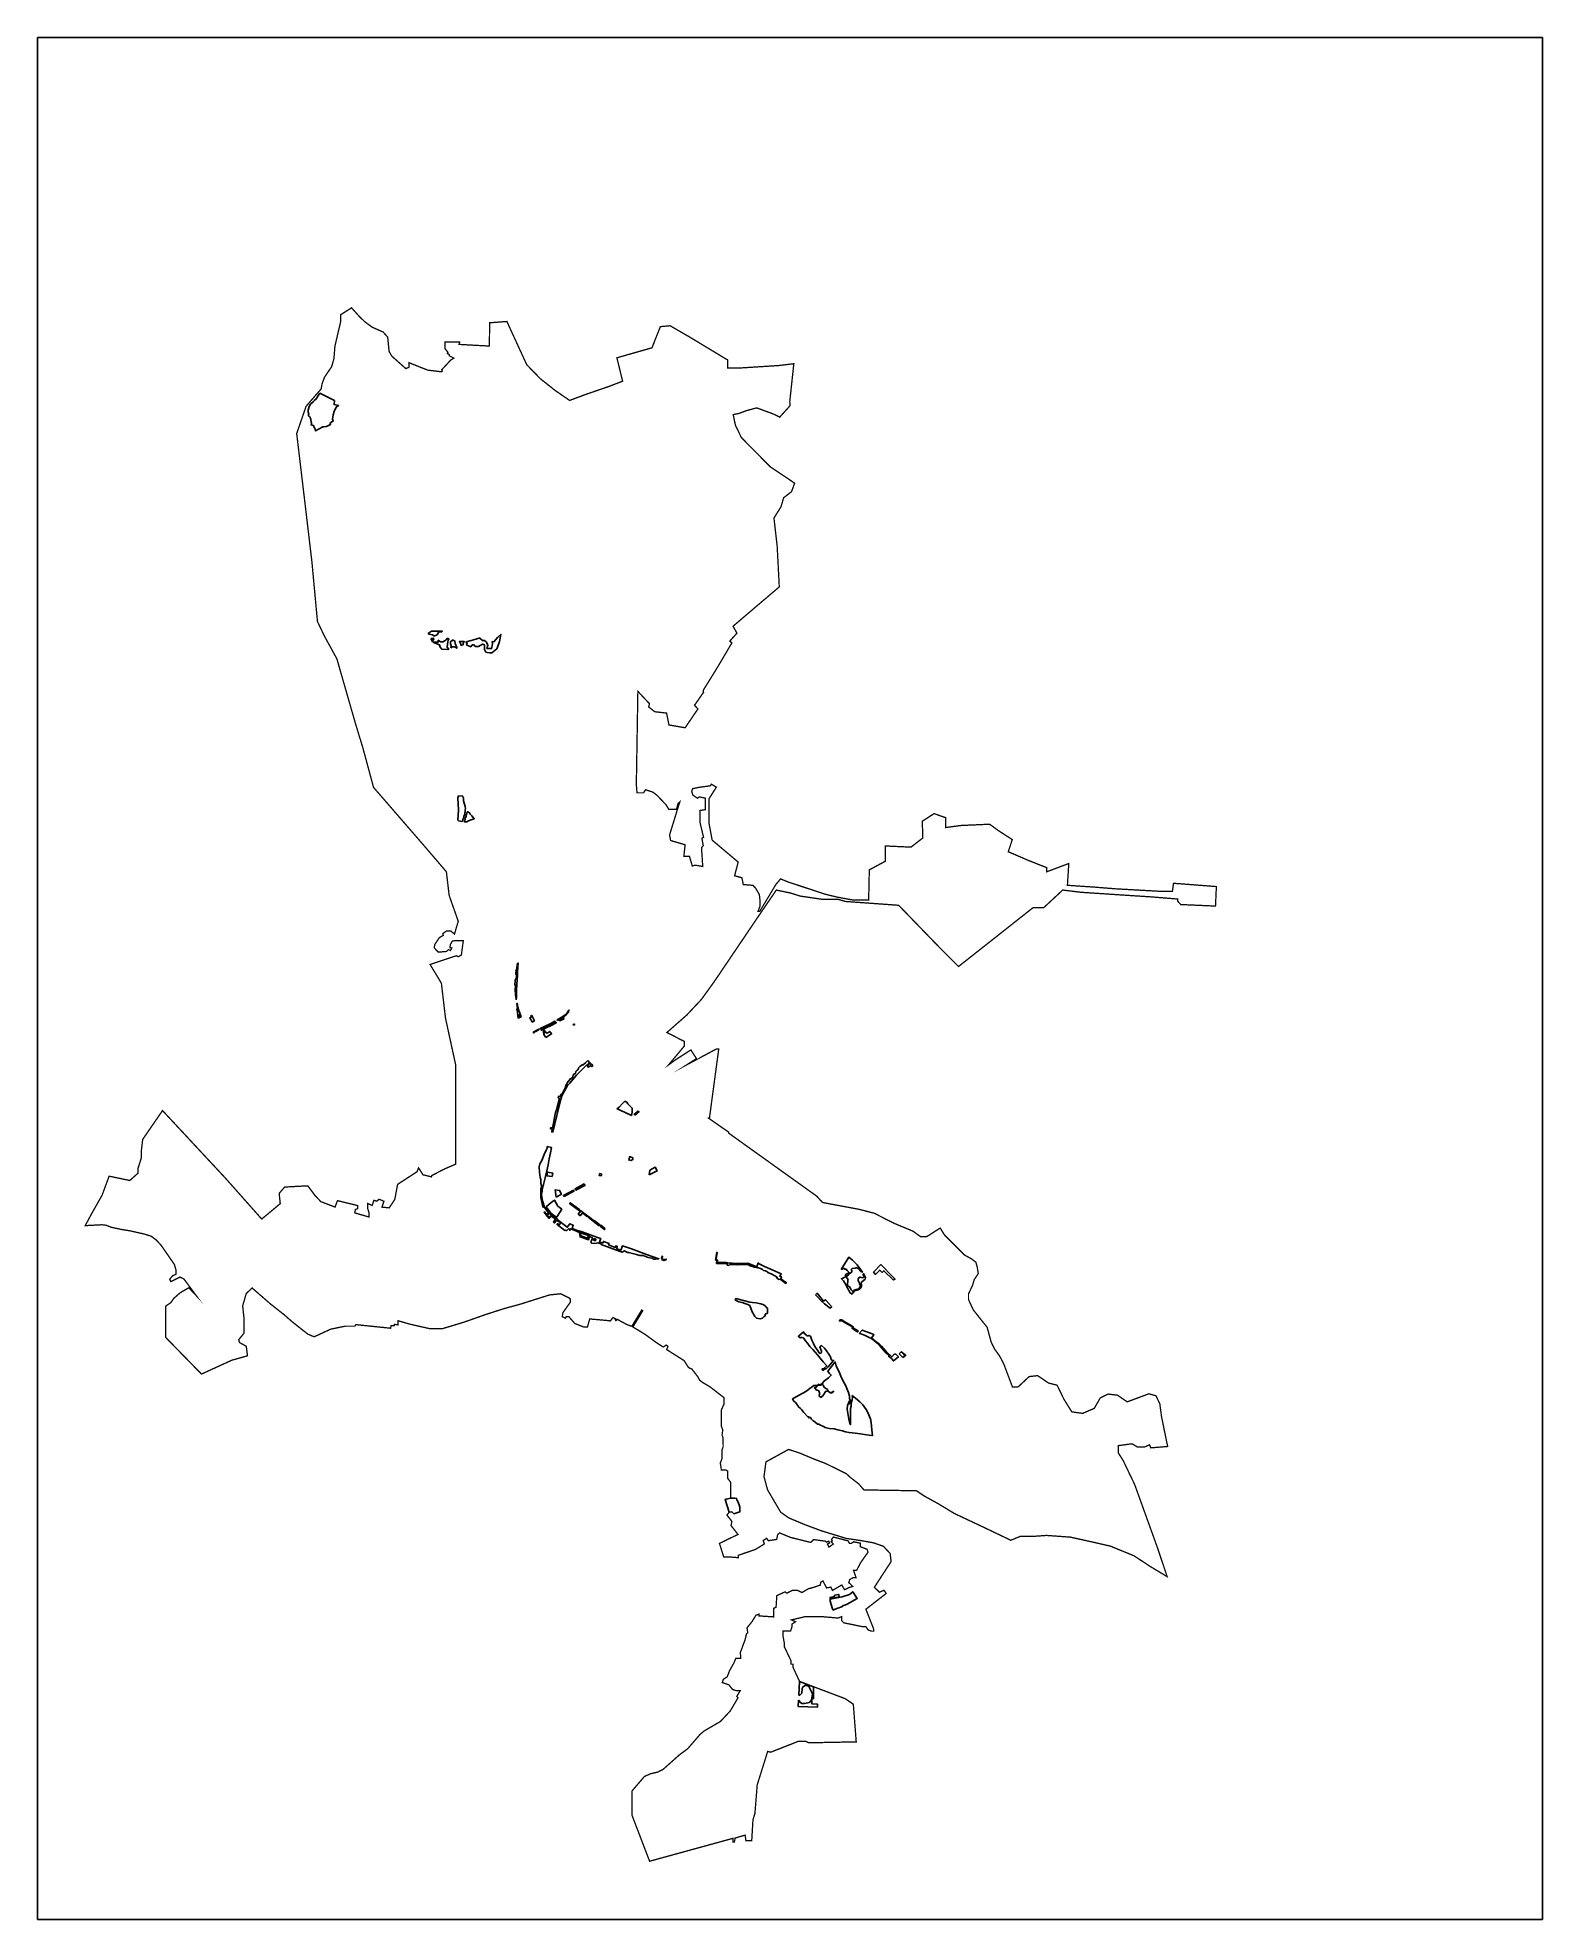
# Model space of a CAD drawing. Header units: millimetres. Extents: x 1053236 to 1087699, y 1640570 to 1683674.
import ezdxf

# ---------------------------------------------------------------- set-up
doc = ezdxf.new("R2010")
doc.units = ezdxf.units.MM
for name, color, linetype in [('Граница НП', 10, 'Continuous'), ('Граница_ОТОП', 120, 'Continuous'), ('Граница_спец озеленение', 82, 'Continuous')]:
    doc.layers.add(name, color=color, linetype=linetype)
picture_1 = doc.add_image_def('image1.jpg', size_in_pixel=(15429, 19297))

msp = doc.modelspace()

# ---------------------------------------------------------------- linework, layer by layer
at = {"layer": 'Граница НП', "const_width": 30}
msp.add_lwpolyline([(1067688, 1660145), (1067854, 1660265), (1068198, 1660486), (1068325, 1660287), (1068108, 1660148), (1068776, 1660505), (1068835, 1660505), (1068624, 1658936), (1068599, 1658925), (1069060, 1658604), (1069060, 1658582), (1071076, 1657139), (1071213, 1656991), (1072052, 1656834), (1072399, 1656744), (1072849, 1656515), (1073282, 1656335), (1073460, 1656207), (1073595, 1656207), (1073907, 1656405), (1074005, 1656249), (1074209, 1656044), (1074357, 1655895), (1074461, 1655790), (1074625, 1655699), (1074724, 1655624), (1074755, 1655516), (1074779, 1655361), (1074686, 1655221), (1074649, 1655093), (1074556, 1654900), (1074556, 1654768), (1074665, 1654531), (1074983, 1654132), (1075023, 1653984), (1075075, 1653794), (1075157, 1653628), (1075268, 1653476), (1075361, 1653299), (1075563, 1652764), (1075689, 1652764), (1075946, 1653003), (1076139, 1653025), (1076391, 1652855), (1076586, 1652805), (1076743, 1652481), (1076922, 1652195), (1077172, 1652161), (1077436, 1652275), (1077574, 1652515), (1077753, 1652602), (1077967, 1652578), (1078191, 1652424), (1078686, 1652609), (1078849, 1652564), (1078937, 1652382), (1078979, 1652074), (1079117, 1651402), (1078732, 1651371), (1078701, 1651440), (1078588, 1651390), (1078427, 1651390), (1078301, 1651464), (1077984, 1651421), (1077984, 1651259), (1078098, 1651080), (1078359, 1650537), (1078604, 1649859), (1078889, 1649068), (1079105, 1648422), (1078713, 1648657), (1078346, 1648899), (1077992, 1649043), (1077807, 1649119), (1077406, 1649211), (1076887, 1649326), (1076342, 1649365), (1076049, 1649344), (1075742, 1649344), (1075525, 1649254), (1074862, 1649571), (1074227, 1649870), (1073882, 1650080), (1073547, 1650265), (1073362, 1650388), (1072161, 1650407), (1072039, 1650547), (1071855, 1650689), (1071760, 1650777), (1071562, 1650875), (1071278, 1651015), (1071016, 1651114), (1070686, 1651253), (1070435, 1651335), (1069916, 1651049), (1069872, 1650711), (1069954, 1650408), (1070254, 1649897), (1070440, 1649766), (1070794, 1649617), (1071191, 1649469), (1071535, 1649364), (1071755, 1649296), (1072084, 1649248), (1072381, 1649195), (1072607, 1649116), (1072762, 1648949), (1072783, 1648766), (1072399, 1648176), (1072516, 1648064), (1072620, 1648109), (1072671, 1648036), (1072206, 1647674), (1072381, 1647228), (1072381, 1647172), (1072332, 1647172), (1072256, 1647201), (1072206, 1647274), (1072132, 1647274), (1072044, 1647292), (1071699, 1647363), (1071649, 1647416), (1071649, 1647504), (1071571, 1647472), (1071201, 1647504), (1070815, 1647504), (1070501, 1647430), (1070595, 1647387), (1070512, 1647333), (1070512, 1647272), (1070483, 1647179), (1070308, 1647179), (1070308, 1647053), (1070340, 1646886), (1070340, 1646811), (1070487, 1646501), (1070487, 1646416), (1070537, 1646416), (1070537, 1646344), (1070686, 1646021), (1071325, 1645779), (1071730, 1645626), (1071918, 1645499), (1071984, 1644636), (1070897, 1644615), (1070833, 1644647), (1070661, 1644650), (1070376, 1644537), (1070157, 1644451), (1070026, 1644399), (1069956, 1644417), (1069716, 1643649), (1069664, 1642993), (1069619, 1642855), (1069591, 1642375), (1069457, 1642375), (1069440, 1642500), (1069210, 1642433), (1069193, 1642339), (1069160, 1642339), (1069160, 1642426), (1068527, 1642252), (1067252, 1641902), (1066847, 1642959), (1066847, 1643509), (1067132, 1643842), (1067267, 1643904), (1067443, 1643945), (1067567, 1644011), (1067935, 1644339), (1068124, 1644478), (1068406, 1644805), (1068504, 1644888), (1068874, 1645103), (1069100, 1645345), (1069276, 1645645), (1069249, 1645680), (1069327, 1645808), (1069234, 1645808), (1069147, 1645840), (1069071, 1645941), (1068916, 1645995), (1068942, 1646071), (1069029, 1646125), (1069083, 1646266), (1069183, 1646444), (1069227, 1646550), (1069340, 1646550), (1069330, 1646683), (1069438, 1646973), (1069471, 1647112), (1069499, 1647135), (1069484, 1647249), (1069599, 1647392), (1069687, 1647535), (1069759, 1647563), (1069759, 1647521), (1070095, 1647499), (1070096, 1647697), (1070148, 1647717), (1070166, 1647987), (1070354, 1648072), (1070394, 1648043), (1070529, 1648109), (1070637, 1648109), (1070740, 1648056), (1070892, 1648145), (1071016, 1648177), (1071161, 1648229), (1071173, 1648295), (1071222, 1648322), (1071304, 1648163), (1071404, 1648180), (1071438, 1648105), (1071654, 1648230), (1071717, 1648121), (1071829, 1648174), (1071905, 1648197), (1071813, 1648286), (1071838, 1648356), (1071917, 1648399), (1071980, 1648399), (1071922, 1648566), (1071994, 1648566), (1072085, 1648741), (1072254, 1648981), (1072232, 1649048), (1072079, 1649106), (1072079, 1649187), (1071925, 1649219), (1071864, 1649180), (1071831, 1649180), (1071800, 1649240), (1071459, 1649328), (1071418, 1649268), (1071436, 1649239), (1071410, 1649222), (1071458, 1649167), (1071359, 1649096), (1071324, 1649169), (1071374, 1649193), (1071354, 1649234), (1071304, 1649210), (1071276, 1649234), (1071007, 1649269), (1070942, 1649205), (1070483, 1649318), (1070225, 1649424), (1070183, 1649376), (1070162, 1649273), (1069971, 1649244), (1069932, 1649301), (1069853, 1649247), (1069879, 1649169), (1069675, 1649043), (1069284, 1648910), (1069284, 1648855), (1069058, 1648874), (1068949, 1648874), (1068852, 1649182), (1069276, 1649388), (1069118, 1649590), (1069136, 1649688), (1069023, 1649831), (1069077, 1649900), (1068984, 1650188), (1069106, 1650217), (1069106, 1650586), (1069040, 1650673), (1069040, 1650838), (1069007, 1650860), (1068897, 1650860), (1068871, 1651021), (1068913, 1651132), (1068913, 1651334), (1068937, 1651394), (1068935, 1651596), (1068911, 1651664), (1068928, 1651784), (1068896, 1651863), (1068896, 1652239), (1068959, 1652381), (1068959, 1652518), (1068784, 1652653), (1068632, 1652771), (1068473, 1652864), (1068400, 1652919), (1068351, 1653006), (1068219, 1653177), (1068144, 1653209), (1068043, 1653368), (1067837, 1653499), (1067643, 1653621), (1067671, 1653695), (1067633, 1653726), (1067563, 1653680), (1067403, 1653785), (1067144, 1653973), (1066869, 1654140), (1067096, 1654512), (1067071, 1654528), (1066844, 1654155), (1066730, 1654196), (1066510, 1654315), (1066479, 1654286), (1066464, 1654302), (1066482, 1654319), (1066413, 1654355), (1066374, 1654305), (1066354, 1654278), (1066272, 1654289), (1065880, 1654323), (1065828, 1654138), (1065745, 1654138), (1065537, 1654220), (1065400, 1654379), (1065345, 1654379), (1065326, 1654340), (1065251, 1654376), (1065267, 1654469), (1065439, 1654710), (1065439, 1654772), (1065413, 1654803), (1065218, 1654900), (1064961, 1654874), (1064651, 1654776), (1064278, 1654658), (1063928, 1654563), (1063500, 1654426), (1063007, 1654252), (1062507, 1654101), (1062217, 1654101), (1061986, 1654153), (1061855, 1654183), (1061747, 1654208), (1061486, 1654284), (1061486, 1654188), (1061408, 1654200), (1061404, 1654170), (1061331, 1654170), (1061320, 1654111), (1060915, 1654153), (1060524, 1654193), (1060501, 1654158), (1060278, 1654158), (1059947, 1654089), (1059570, 1653915), (1059423, 1653976), (1059053, 1654269), (1058881, 1654421), (1058576, 1654660), (1058273, 1654924), (1058147, 1655034), (1058012, 1654902), (1057932, 1654622), (1057964, 1654320), (1057964, 1654200), (1057964, 1653998), (1057841, 1653848), (1057859, 1653784), (1058014, 1653697), (1058042, 1653480), (1057678, 1653376), (1057433, 1653264), (1056988, 1653061), (1056171, 1653898), (1056171, 1654418), (1056171, 1654469), (1056171, 1654618), (1056285, 1654696), (1056355, 1654796), (1056506, 1654928), (1056698, 1655038), (1056866, 1654860), (1056711, 1655070), (1056584, 1655241), (1056498, 1655282), (1056289, 1655178), (1056261, 1655233), (1056327, 1655312), (1056403, 1655347), (1056403, 1655450), (1056369, 1655568), (1056235, 1655764), (1056062, 1656013), (1055953, 1656131), (1055834, 1656220), (1055674, 1656269), (1055344, 1656344), (1055162, 1656372), (1054919, 1656424), (1054806, 1656470), (1054705, 1656481), (1054325, 1656461), (1054476, 1656742), (1054710, 1657154), (1054873, 1657594), (1055347, 1657495), (1055532, 1657661), (1055532, 1657765), (1055613, 1658020), (1055613, 1658116), (1055613, 1658194), (1055642, 1658436), (1056096, 1659097), (1056670, 1658480), (1057531, 1657555), (1058368, 1656612), (1058792, 1656964), (1058768, 1657200), (1058893, 1657345), (1059423, 1657373), (1059509, 1657258), (1059588, 1657153), (1059720, 1657012), (1060047, 1656886), (1060103, 1657033), (1060565, 1656921), (1060565, 1656850), (1060514, 1656831), (1060499, 1656753), (1060824, 1656659), (1060824, 1656761), (1060794, 1656855), (1060794, 1656968), (1060900, 1656924), (1060936, 1657041), (1061004, 1657020), (1061055, 1657066), (1061167, 1657019), (1061122, 1656885), (1061288, 1656868), (1061414, 1657056), (1061481, 1657407), (1061925, 1657696), (1061961, 1657784), (1062061, 1657626), (1062256, 1657578), (1062264, 1657609), (1062554, 1657759), (1062811, 1657870), (1062811, 1658353), (1062807, 1660157), (1062707, 1660616), (1062577, 1661215), (1062530, 1661614), (1062483, 1662014), (1062224, 1662444), (1062824, 1662643), (1062869, 1662621), (1062940, 1662658), (1062985, 1662987), (1062792, 1662987), (1062736, 1662982), (1062692, 1662907), (1062678, 1662830), (1062722, 1662822), (1062692, 1662761), (1062644, 1662785), (1062601, 1662742), (1062410, 1662725), (1062318, 1662826), (1062332, 1662903), (1062437, 1663060), (1062526, 1663108), (1062515, 1663151), (1062603, 1663212), (1062695, 1663212), (1062783, 1663141), (1062812, 1663240), (1062869, 1663433), (1062751, 1663769), (1062660, 1664029), (1062598, 1664566), (1062083, 1665168), (1060929, 1666500), (1060680, 1667421), (1060527, 1667921), (1060276, 1668794), (1060089, 1669445), (1059808, 1669958), (1059644, 1670300), (1059518, 1671661), (1059361, 1672989), (1059169, 1674605), (1059384, 1675229), (1059731, 1675629), (1059747, 1675735), (1059806, 1675896), (1059968, 1676134), (1060021, 1676315), (1060045, 1676610), (1060149, 1677053), (1060179, 1677181), (1060179, 1677329), (1060427, 1677484), (1060597, 1677293), (1060723, 1677170), (1060898, 1677041), (1061149, 1676930), (1061253, 1676813), (1061286, 1676484), (1061349, 1676376), (1061668, 1676093), (1061744, 1676124), (1061744, 1676226), (1062017, 1676118), (1062169, 1676058), (1062486, 1676019), (1062503, 1676034), (1062491, 1676067), (1062696, 1676287), (1062768, 1676333), (1062667, 1676384), (1062667, 1676410), (1062618, 1676440), (1062634, 1676467), (1062568, 1676546), (1062568, 1676699), (1062901, 1676699), (1062889, 1676647), (1063283, 1676625), (1063583, 1676609), (1063587, 1677142), (1063983, 1677172), (1064438, 1676181), (1064751, 1675860), (1065085, 1675594), (1065420, 1675364), (1065812, 1675509), (1066315, 1675682), (1066634, 1675804), (1066502, 1676340), (1067306, 1676569), (1067498, 1677054), (1067722, 1677074), (1068164, 1676818), (1068760, 1676459), (1069037, 1676291), (1069037, 1676107), (1069330, 1676107), (1069741, 1676133), (1070212, 1676163), (1070555, 1676204), (1070463, 1675346), (1070467, 1675246), (1070423, 1675191), (1070233, 1674982), (1070080, 1675055), (1069704, 1675193), (1069468, 1675129), (1069299, 1675066), (1069167, 1675039), (1069216, 1674799), (1069355, 1674511), (1069679, 1674184), (1070019, 1673840), (1070403, 1673583), (1070574, 1673468), (1070502, 1673273), (1070321, 1673133), (1070262, 1672928), (1070100, 1672670), (1070174, 1672021), (1070222, 1671093), (1069400, 1670393), (1069163, 1670191), (1069252, 1670033), (1069089, 1669850), (1069136, 1669808), (1068798, 1669237), (1068479, 1668721), (1068488, 1668679), (1068281, 1668381), (1068358, 1668296), (1068066, 1667866), (1067695, 1667929), (1067641, 1668202), (1067368, 1668233), (1067232, 1668343), (1067249, 1668417), (1066983, 1668699), (1066948, 1666569), (1066963, 1666375), (1067113, 1666375), (1067158, 1666445), (1067331, 1666390), (1067432, 1666308), (1067632, 1666097), (1067692, 1665997), (1067868, 1665997), (1067903, 1666131), (1067943, 1666167), (1067709, 1665411), (1067733, 1665283), (1068065, 1665185), (1068036, 1664917), (1068166, 1664917), (1068230, 1664698), (1068296, 1664718), (1068469, 1664689), (1068441, 1665117), (1068481, 1665168), (1068449, 1665334), (1068488, 1665355), (1068449, 1665517), (1068409, 1665686), (1068409, 1665971), (1068528, 1665989), (1068528, 1666138), (1068528, 1666253), (1068387, 1666283), (1068352, 1666250), (1068243, 1666322), (1068216, 1666412), (1068238, 1666471), (1068417, 1666506), (1068645, 1666536), (1068666, 1666573), (1068781, 1666506), (1068610, 1666234), (1068610, 1665690), (1068685, 1665291), (1068900, 1665110), (1069178, 1664875), (1069281, 1664789), (1069198, 1664474), (1069365, 1664431), (1069397, 1664274), (1069616, 1664256), (1069678, 1664193), (1069765, 1664048), (1069782, 1663886), (1069782, 1663782), (1069736, 1663662), (1069776, 1663662), (1070146, 1664279), (1070251, 1664403), (1070439, 1664328), (1070812, 1664205), (1071013, 1664139), (1071289, 1664048), (1071559, 1663984), (1071900, 1663921), (1072269, 1663921), (1072282, 1664516), (1072284, 1664611), (1072650, 1664807), (1072650, 1665158), (1073238, 1665131), (1073510, 1665341), (1073497, 1665724), (1073767, 1665899), (1074032, 1665806), (1074032, 1665580), (1074385, 1665627), (1075040, 1665656), (1075241, 1665509), (1075558, 1665304), (1075467, 1665025), (1075939, 1664822), (1076347, 1664661), (1076347, 1664566), (1076853, 1664756), (1076821, 1664257), (1077457, 1664214), (1077915, 1664177), (1078461, 1664146), (1079005, 1664116), (1079226, 1664116), (1079251, 1664303), (1079752, 1664265), (1080233, 1664228), (1080213, 1663781), (1079418, 1663816), (1079350, 1663889), (1079350, 1663942), (1078762, 1663990), (1078055, 1664036), (1077615, 1664065), (1077140, 1664096), (1076714, 1664148), (1076282, 1663748), (1076039, 1663748), (1075244, 1663120), (1074328, 1662397), (1073960, 1662762), (1073174, 1663574), (1072956, 1663799), (1072234, 1663851), (1071741, 1663886), (1071574, 1663934), (1071220, 1663934), (1070967, 1663971), (1070706, 1664009), (1070477, 1664080), (1070155, 1664148), (1069822, 1663662), (1069411, 1663054), (1068729, 1662045), (1068435, 1661638), (1068219, 1661409), (1068099, 1661281), (1067648, 1660885), (1068045, 1660682), (1068045, 1660572)], close=True, dxfattribs=at)
at = {"layer": 'Граница_ОТОП'}
for points in [[(1059702, 1675527), (1060032, 1675359), (1060025, 1675269), (1060129, 1675248), (1060076, 1675208), (1060029, 1675112), (1060002, 1675032), (1059992, 1674934), (1060005, 1674886), (1059936, 1674849), (1059943, 1674809), (1059853, 1674766), (1059792, 1674759), (1059770, 1674757), (1059601, 1674664), (1059594, 1674703), (1059579, 1674732), (1059563, 1674762), (1059559, 1674780), (1059545, 1674791), (1059503, 1674801), (1059503, 1674810), (1059510, 1674814), (1059510, 1674847), (1059497, 1674867), (1059493, 1674927), (1059486, 1674953), (1059479, 1674980), (1059439, 1675013), (1059439, 1675036), (1059448, 1675053), (1059435, 1675091), (1059435, 1675140), (1059453, 1675228), (1059488, 1675277), (1059547, 1675332), (1059578, 1675362), (1059578, 1675376), (1059596, 1675376), (1059702, 1675527)], [(1062970, 1665718), (1062876, 1665735), (1062863, 1665749), (1062874, 1665975), (1062862, 1666260), (1062873, 1666306), (1062977, 1666297), (1062980, 1666265), (1062993, 1666242), (1062993, 1666188), (1063030, 1666065), (1063033, 1666019), (1063029, 1665984), (1063026, 1665933), (1063019, 1665914), (1063019, 1665882), (1062994, 1665843), (1062994, 1665812), (1062971, 1665762), (1062970, 1665718)], [(1063001, 1665718), (1063026, 1665764), (1063026, 1665790), (1063045, 1665816), (1063050, 1665844), (1063075, 1665939), (1063090, 1665943), (1063127, 1665917), (1063145, 1665889), (1063178, 1665851), (1063236, 1665783), (1063164, 1665756), (1063103, 1665734), (1063067, 1665710), (1063017, 1665710), (1063001, 1665718)], [(1064199, 1661632), (1064186, 1661720), (1064183, 1661740), (1064183, 1661807), (1064171, 1661825), (1064171, 1661885), (1064178, 1661922), (1064178, 1661947), (1064164, 1661994), (1064170, 1662055), (1064174, 1662095), (1064191, 1662109), (1064202, 1662146), (1064202, 1662211), (1064191, 1662217), (1064191, 1662267), (1064198, 1662278), (1064190, 1662288), (1064194, 1662312), (1064206, 1662312), (1064212, 1662363), (1064229, 1662473), (1064244, 1662473), (1064236, 1662382), (1064229, 1662260), (1064224, 1662178), (1064220, 1662102), (1064213, 1661984), (1064205, 1661849), (1064201, 1661765), (1064201, 1661688), (1064199, 1661632)], [(1064309, 1661247), (1064241, 1661215), (1064234, 1661272), (1064224, 1661348), (1064208, 1661422), (1064224, 1661425), (1064215, 1661488), (1064211, 1661550), (1064221, 1661551), (1064233, 1661469), (1064249, 1661415), (1064309, 1661247)], [(1064256, 1661254), (1064246, 1661282), (1064278, 1661294), (1064289, 1661265), (1064256, 1661253), (1064256, 1661254)], [(1064561, 1661127), (1064506, 1661224), (1064546, 1661247), (1064534, 1661267), (1064555, 1661275), (1064614, 1661155), (1064562, 1661125), (1064561, 1661127)], [(1065145, 1661163), (1065138, 1661177), (1065229, 1661227), (1065296, 1661271), (1065361, 1661337), (1065402, 1661400), (1065405, 1661390), (1065391, 1661355), (1065369, 1661331), (1065363, 1661329), (1065361, 1661315), (1065347, 1661300), (1065311, 1661264), (1065304, 1661264), (1065296, 1661245), (1065265, 1661225), (1065187, 1661183), (1065145, 1661163)], [(1064587, 1660889), (1064718, 1660965), (1064721, 1660954), (1064643, 1660907), (1064626, 1660907), (1064604, 1660881), (1064590, 1660878), (1064587, 1660889)], [(1064753, 1660965), (1064746, 1660977), (1064971, 1661085), (1065084, 1661145), (1065090, 1661134), (1064934, 1661052), (1064850, 1661007), (1064806, 1660989), (1064753, 1660965)], [(1064769, 1660936), (1064766, 1660947), (1064885, 1661009), (1064962, 1661049), (1065109, 1661118), (1065109, 1661105), (1065010, 1661052), (1064870, 1660986), (1064778, 1660939), (1064769, 1660936)], [(1064877, 1660768), (1065006, 1660852), (1064963, 1660909), (1064923, 1660878), (1064905, 1660870), (1064891, 1660874), (1064882, 1660893), (1064859, 1660887), (1064844, 1660911), (1064853, 1660917), (1064838, 1660941), (1064813, 1660925), (1064825, 1660906), (1064825, 1660875), (1064840, 1660851), (1064826, 1660837), (1064877, 1660768)], [(1065198, 1661153), (1065196, 1661158), (1065281, 1661210), (1065293, 1661200), (1065198, 1661150), (1065198, 1661153)], [(1065499, 1661071), (1065525, 1661076), (1065537, 1661069), (1065525, 1661059), (1065503, 1661059), (1065499, 1661071)], [(1065840, 1660247), (1065878, 1660198), (1065776, 1660105), (1065674, 1660006), (1065577, 1659905), (1065497, 1659809), (1065428, 1659725), (1065373, 1659668), (1065327, 1659586), (1065291, 1659522), (1065243, 1659436), (1065210, 1659329), (1065129, 1658986), (1065039, 1658605), (1065009, 1658606), (1065018, 1658665), (1065012, 1658679), (1064994, 1658679), (1064981, 1658679), (1064981, 1658698), (1065026, 1658698), (1065050, 1658811), (1065068, 1658902), (1065098, 1659051), (1065122, 1659110), (1065162, 1659287), (1065190, 1659373), (1065160, 1659383), (1065175, 1659428), (1065209, 1659417), (1065227, 1659474), (1065250, 1659474), (1065324, 1659634), (1065334, 1659684), (1065360, 1659702), (1065360, 1659731), (1065430, 1659813), (1065431, 1659826), (1065450, 1659826), (1065494, 1659864), (1065494, 1659895), (1065510, 1659904), (1065510, 1659929), (1065556, 1659948), (1065560, 1659988), (1065583, 1660017), (1065605, 1660028), (1065627, 1660059), (1065627, 1660078), (1065656, 1660109), (1065670, 1660112), (1065706, 1660143), (1065727, 1660147), (1065786, 1660191), (1065840, 1660247)], [(1065820, 1660117), (1065893, 1660186), (1065948, 1660128), (1065928, 1660101), (1065897, 1660132), (1065851, 1660092), (1065820, 1660117)], [(1066854, 1659149), (1066856, 1659058), (1066835, 1658984), (1066695, 1659051), (1066590, 1659096), (1066506, 1659137), (1066552, 1659178), (1066627, 1659253), (1066677, 1659303), (1066699, 1659303), (1066730, 1659289), (1066754, 1659252), (1066799, 1659207), (1066854, 1659149)], [(1066912, 1658993), (1066902, 1659018), (1066973, 1659084), (1067012, 1659077), (1066912, 1658993)], [(1064906, 1658270), (1065002, 1658253), (1064979, 1658128), (1064953, 1657995), (1064925, 1657857), (1064897, 1657714), (1064871, 1657585), (1064847, 1657497), (1064818, 1657400), (1064801, 1657328), (1064790, 1657248), (1064777, 1657183), (1064785, 1657112), (1064808, 1657004), (1064839, 1656908), (1064911, 1656823), (1064965, 1656747), (1065012, 1656709), (1065085, 1656649), (1065134, 1656626), (1065127, 1656611), (1065365, 1656423), (1065424, 1656506), (1065505, 1656471), (1065478, 1656397), (1065579, 1656360), (1065705, 1656321), (1065853, 1656266), (1065977, 1656221), (1066079, 1656183), (1066134, 1656163), (1066106, 1656087), (1066180, 1656060), (1066194, 1656098), (1066325, 1656050), (1066314, 1656019), (1066462, 1655959), (1066477, 1655997), (1066509, 1655984), (1066499, 1655932), (1066596, 1655898), (1066631, 1655998), (1066836, 1655927), (1067181, 1655798), (1067464, 1655703), (1067385, 1655690), (1067350, 1655692), (1067313, 1655715), (1067221, 1655734), (1067104, 1655779), (1067028, 1655774), (1066954, 1655799), (1066769, 1655849), (1066748, 1655849), (1066679, 1655886), (1066621, 1655857), (1066581, 1655870), (1066410, 1655930), (1066140, 1656029), (1066140, 1656044), (1066067, 1656068), (1066033, 1656058), (1065929, 1656053), (1065906, 1656075), (1065942, 1656179), (1065876, 1656214), (1065849, 1656137), (1065660, 1656204), (1065649, 1656307), (1065524, 1656355), (1065439, 1656388), (1065424, 1656350), (1065424, 1656382), (1065397, 1656389), (1065349, 1656343), (1065335, 1656358), (1065309, 1656352), (1065133, 1656487), (1065149, 1656508), (1065183, 1656483), (1065215, 1656525), (1065122, 1656590), (1065076, 1656523), (1065050, 1656542), (1065096, 1656614), (1065065, 1656633), (1065003, 1656681), (1064954, 1656627), (1064881, 1656705), (1064834, 1656767), (1064847, 1656777), (1064899, 1656709), (1064938, 1656751), (1064842, 1656877), (1064805, 1656891), (1064789, 1656971), (1064760, 1657106), (1064760, 1657159), (1064760, 1657244), (1064757, 1657276), (1064757, 1657313), (1064775, 1657342), (1064770, 1657408), (1064760, 1657424), (1064760, 1657519), (1064746, 1657566), (1064728, 1657688), (1064721, 1657806), (1064741, 1657874), (1064780, 1657956), (1064836, 1658094), (1064883, 1658186), (1064907, 1658234), (1064906, 1658270)], [(1066866, 1658016), (1066867, 1657985), (1066857, 1657970), (1066840, 1657957), (1066823, 1657952), (1066801, 1657960), (1066775, 1657968), (1066796, 1658043), (1066866, 1658016)], [(1067243, 1657621), (1067256, 1657730), (1067383, 1657800), (1067423, 1657713), (1067243, 1657621)], [(1064900, 1657604), (1064915, 1657688), (1065035, 1657665), (1065020, 1657587), (1064900, 1657604)], [(1065755, 1657418), (1065772, 1657379), (1065563, 1657274), (1065546, 1657307), (1065755, 1657418)], [(1066147, 1657647), (1066152, 1657611), (1066142, 1657603), (1066099, 1657606), (1066101, 1657637), (1066114, 1657652), (1066147, 1657647)], [(1064883, 1656889), (1064944, 1656947), (1065026, 1657014), (1065076, 1657041), (1065148, 1656907), (1065241, 1656835), (1065135, 1656669), (1065117, 1656656), (1065081, 1656678), (1064987, 1656748), (1064883, 1656889)], [(1065111, 1657115), (1065089, 1657283), (1065192, 1657269), (1065237, 1657183), (1065111, 1657115)], [(1065293, 1657127), (1065278, 1657152), (1065506, 1657273), (1065520, 1657247), (1065293, 1657127)], [(1065644, 1656802), (1065651, 1656821), (1065431, 1656984), (1065421, 1656971), (1065644, 1656802)], [(1064911, 1656695), (1064956, 1656739), (1064998, 1656700), (1064953, 1656658), (1064911, 1656695)], [(1065827, 1656661), (1065838, 1656679), (1065675, 1656801), (1065617, 1656724), (1065657, 1656694), (1065671, 1656694), (1065711, 1656748), (1065719, 1656748), (1065827, 1656661)], [(1065843, 1656654), (1065854, 1656668), (1065961, 1656588), (1065948, 1656571), (1065843, 1656654)], [(1065963, 1656565), (1065979, 1656578), (1066110, 1656480), (1066094, 1656459), (1065963, 1656565)], [(1065678, 1656231), (1065664, 1656299), (1065853, 1656235), (1065832, 1656172), (1065678, 1656231)], [(1065968, 1656127), (1065978, 1656163), (1066022, 1656151), (1066011, 1656114), (1065968, 1656127)], [(1066118, 1656452), (1066132, 1656468), (1066228, 1656393), (1066219, 1656371), (1066118, 1656452)], [(1067524, 1655686), (1067576, 1655661), (1067638, 1655686), (1067634, 1655694), (1067524, 1655686)], [(1067525, 1655717), (1067533, 1655753), (1067549, 1655758), (1067543, 1655712), (1067525, 1655717)], [(1068758, 1655667), (1068789, 1655847), (1068801, 1655845), (1068776, 1655701), (1068808, 1655669), (1068804, 1655626), (1068967, 1655614), (1068968, 1655624), (1069079, 1655604), (1069142, 1655599), (1069351, 1655590), (1069503, 1655590), (1069503, 1655603), (1069706, 1655515), (1069740, 1655606), (1069743, 1655595), (1069887, 1655528), (1070057, 1655452), (1070266, 1655356), (1070234, 1655306), (1070275, 1655286), (1070261, 1655244), (1070384, 1655152), (1070373, 1655138), (1070246, 1655233), (1070208, 1655228), (1070165, 1655259), (1070174, 1655277), (1070055, 1655350), (1069957, 1655388), (1069953, 1655401), (1069903, 1655427), (1069864, 1655431), (1069835, 1655454), (1069789, 1655481), (1069743, 1655498), (1069724, 1655492), (1069694, 1655505), (1069657, 1655512), (1069558, 1655543), (1069520, 1655565), (1069440, 1655568), (1069345, 1655568), (1069276, 1655568), (1069263, 1655568), (1069259, 1655560), (1069088, 1655570), (1069063, 1655549), (1069034, 1655552), (1069020, 1655596), (1068856, 1655596), (1068785, 1655596), (1068790, 1655664), (1068758, 1655667)], [(1071639, 1655458), (1071813, 1655737), (1071897, 1655668), (1072006, 1655564), (1072131, 1655398), (1072091, 1655412), (1072045, 1655468), (1072007, 1655484), (1071997, 1655499), (1071963, 1655483), (1071894, 1655479), (1071871, 1655457), (1071882, 1655430), (1071882, 1655412), (1071873, 1655393), (1071842, 1655369), (1071815, 1655339), (1071771, 1655303), (1071771, 1655263), (1071780, 1655247), (1071799, 1655235), (1071789, 1655219), (1071789, 1655183), (1071781, 1655130), (1071788, 1655089), (1071834, 1655061), (1071848, 1655039), (1071870, 1654991), (1071899, 1654960), (1071933, 1654969), (1071945, 1654990), (1072047, 1655015), (1072075, 1655056), (1072075, 1655094), (1072062, 1655131), (1072048, 1655168), (1072025, 1655199), (1072031, 1655245), (1072057, 1655277), (1072075, 1655277), (1072130, 1655268), (1072161, 1655279), (1072168, 1655310), (1072155, 1655314), (1072139, 1655341), (1072149, 1655356), (1072149, 1655364), (1072197, 1655264), (1072186, 1655238), (1072106, 1655163), (1072096, 1655140), (1072108, 1655110), (1072108, 1655070), (1072078, 1655019), (1072028, 1654992), (1071976, 1654975), (1071947, 1654966), (1071917, 1654932), (1071882, 1654893), (1071835, 1654929), (1071796, 1655008), (1071733, 1655135), (1071692, 1655194), (1071646, 1655243), (1071751, 1655298), (1071732, 1655334), (1071822, 1655386), (1071779, 1655436), (1071752, 1655467), (1071738, 1655467), (1071721, 1655459), (1071712, 1655477), (1071688, 1655477), (1071665, 1655461), (1071639, 1655458)], [(1072380, 1655393), (1072546, 1655570), (1072830, 1655282), (1072875, 1655236), (1072831, 1655218), (1072617, 1655429), (1072578, 1655389), (1072523, 1655443), (1072426, 1655345), (1072380, 1655393)], [(1069210, 1654778), (1069224, 1654790), (1069257, 1654784), (1069548, 1654706), (1069605, 1654697), (1069689, 1654690), (1069799, 1654672), (1069849, 1654652), (1069888, 1654630), (1069923, 1654597), (1069954, 1654569), (1069954, 1654459), (1069902, 1654433), (1069896, 1654394), (1069868, 1654369), (1069836, 1654341), (1069788, 1654330), (1069742, 1654335), (1069698, 1654340), (1069665, 1654377), (1069640, 1654419), (1069615, 1654464), (1069592, 1654504), (1069575, 1654551), (1069551, 1654628), (1069500, 1654656), (1069432, 1654680), (1069371, 1654702), (1069297, 1654719), (1069253, 1654737), (1069217, 1654752), (1069210, 1654778)], [(1071048, 1654878), (1071090, 1654912), (1071236, 1654728), (1071280, 1654763), (1071423, 1654604), (1071387, 1654571), (1071259, 1654672), (1071187, 1654734), (1071080, 1654842), (1071048, 1654878)], [(1070694, 1653889), (1070660, 1653929), (1070780, 1654028), (1070791, 1653994), (1070827, 1653966), (1070846, 1653944), (1070866, 1653937), (1070887, 1653937), (1070902, 1653948), (1070935, 1653928), (1070967, 1653838), (1071009, 1653760), (1071046, 1653676), (1071080, 1653630), (1071094, 1653611), (1071138, 1653544), (1071154, 1653532), (1071176, 1653542), (1071186, 1653557), (1071186, 1653586), (1071177, 1653622), (1071154, 1653685), (1071189, 1653712), (1071255, 1653657), (1071303, 1653595), (1071356, 1653515), (1071403, 1653437), (1071403, 1653409), (1071422, 1653381), (1071437, 1653374), (1071465, 1653374), (1071342, 1653228), (1071307, 1653186), (1071260, 1653177), (1071222, 1653144), (1071204, 1653179), (1071241, 1653186), (1071310, 1653247), (1071228, 1653344), (1071160, 1653424), (1071096, 1653505), (1070990, 1653625), (1070922, 1653696), (1070872, 1653768), (1070817, 1653832), (1070788, 1653875), (1070774, 1653888), (1070749, 1653895), (1070719, 1653899), (1070704, 1653894), (1070694, 1653889)], [(1071605, 1654278), (1071615, 1654302), (1071653, 1654302), (1071747, 1654242), (1071847, 1654186), (1071916, 1654144), (1071908, 1654122), (1072027, 1654048), (1072014, 1654027), (1071980, 1654047), (1071891, 1654110), (1071896, 1654143), (1071733, 1654234), (1071663, 1654277), (1071603, 1654273), (1071605, 1654278)], [(1072054, 1653993), (1072121, 1654069), (1072376, 1653977), (1072390, 1653960), (1072336, 1653891), (1072451, 1653793), (1072510, 1653751), (1072564, 1653702), (1072668, 1653577), (1072801, 1653458), (1072859, 1653522), (1072869, 1653512), (1072885, 1653521), (1072951, 1653455), (1072837, 1653363), (1072796, 1653414), (1072752, 1653446), (1072731, 1653462), (1072731, 1653483), (1072697, 1653520), (1072650, 1653561), (1072577, 1653644), (1072497, 1653744), (1072417, 1653806), (1072331, 1653874), (1072268, 1653904), (1072187, 1653941), (1072113, 1653976), (1072054, 1653993)], [(1072967, 1653522), (1073016, 1653573), (1073077, 1653528), (1073072, 1653504), (1073088, 1653486), (1073102, 1653498), (1073091, 1653511), (1073102, 1653511), (1073118, 1653493), (1073052, 1653443), (1072967, 1653522)], [(1071894, 1652567), (1071967, 1652510), (1072070, 1652422), (1072136, 1652357), (1072213, 1652246), (1072259, 1652164), (1072287, 1652091), (1072308, 1652034), (1072328, 1651950), (1072343, 1651782), (1072360, 1651654), (1072343, 1651652), (1072219, 1651669), (1072079, 1651689), (1071960, 1651706), (1071821, 1651719), (1071737, 1651736), (1071673, 1651757), (1071560, 1651781), (1071477, 1651804), (1071361, 1651815), (1071272, 1651840), (1071232, 1651857), (1071163, 1651887), (1071125, 1651912), (1071094, 1651912), (1071035, 1651966), (1070987, 1651999), (1070950, 1652037), (1070946, 1652058), (1070927, 1652070), (1070908, 1652062), (1070893, 1652069), (1070893, 1652082), (1070874, 1652082), (1070775, 1652185), (1070728, 1652248), (1070704, 1652280), (1070664, 1652307), (1070646, 1652340), (1070590, 1652412), (1070559, 1652443), (1070521, 1652493), (1070675, 1652574), (1070831, 1652664), (1071017, 1652796), (1071092, 1652796), (1071125, 1652827), (1071148, 1652810), (1071234, 1652871), (1071227, 1652882), (1071348, 1652977), (1071412, 1653038), (1071367, 1653084), (1071331, 1653129), (1071503, 1653341), (1071524, 1653239), (1071590, 1653114), (1071628, 1653016), (1071677, 1652912), (1071749, 1652794), (1071769, 1652730), (1071811, 1652637), (1071834, 1652551), (1071834, 1652504), (1071849, 1652462), (1071849, 1652419), (1071840, 1652390), (1071821, 1652378), (1071834, 1652421), (1071834, 1652450), (1071804, 1652395), (1071785, 1652341), (1071774, 1652260), (1071790, 1652163), (1071805, 1652073), (1071819, 1651987), (1071841, 1651925), (1071855, 1651901), (1071855, 1651964), (1071855, 1652059), (1071852, 1652207), (1071852, 1652275), (1071869, 1652326), (1071869, 1652397), (1071892, 1652472), (1071900, 1652531), (1071894, 1652567)], [(1071020, 1652747), (1071030, 1652757), (1071061, 1652757), (1071093, 1652788), (1071110, 1652808), (1071131, 1652808), (1071147, 1652803), (1071173, 1652805), (1071194, 1652823), (1071216, 1652814), (1071243, 1652785), (1071243, 1652764), (1071305, 1652723), (1071324, 1652714), (1071336, 1652685), (1071336, 1652671), (1071370, 1652650), (1071399, 1652632), (1071434, 1652650), (1071468, 1652667), (1071425, 1652634), (1071396, 1652628), (1071334, 1652666), (1071292, 1652666), (1071222, 1652559), (1071201, 1652552), (1071182, 1652525), (1071138, 1652555), (1071138, 1652579), (1071147, 1652612), (1071139, 1652654), (1071127, 1652679), (1071093, 1652690), (1071072, 1652696), (1071046, 1652727), (1071020, 1652747)], [(1069077, 1649900), (1069139, 1649908), (1069180, 1649861), (1069316, 1649902), (1069319, 1650010), (1069305, 1650068), (1069274, 1650143), (1069251, 1650179), (1069245, 1650211), (1069204, 1650217), (1069112, 1650217), (1069004, 1650199), (1068984, 1650188), (1069077, 1649900)], [(1071392, 1647915), (1071381, 1647941), (1071490, 1647967), (1071487, 1647995), (1071584, 1648014), (1071591, 1647962), (1071392, 1647915)], [(1071445, 1647650), (1071440, 1647685), (1071385, 1647859), (1071385, 1647904), (1071662, 1647956), (1071829, 1648010), (1071903, 1648074), (1072006, 1647921), (1071778, 1647791), (1071723, 1647766), (1071679, 1647759), (1071671, 1647734), (1071543, 1647690), (1071445, 1647650)], [(1070671, 1645705), (1070686, 1646021), (1071005, 1645900), (1071005, 1645625), (1070971, 1645627), (1070971, 1645506), (1071099, 1645496), (1071094, 1645428), (1070658, 1645444), (1070664, 1645590), (1070705, 1645536), (1070740, 1645512), (1070799, 1645512), (1070917, 1645541), (1070957, 1645600), (1070982, 1645736), (1070944, 1645815), (1070916, 1645875), (1070899, 1645911), (1070846, 1645926), (1070810, 1645926), (1070763, 1645890), (1070747, 1645855), (1070736, 1645753), (1070689, 1645709), (1070671, 1645705)]]:
    msp.add_lwpolyline(points, dxfattribs=at)
at = {"layer": 'Граница_спец озеленение'}
for points in [[(1062182, 1670016), (1062184, 1670034), (1062254, 1670076), (1062501, 1670076), (1062491, 1670063), (1062422, 1670063), (1062383, 1669994), (1062310, 1669965), (1062303, 1669982), (1062278, 1669995), (1062241, 1670004), (1062200, 1670013), (1062182, 1670016)], [(1062281, 1669836), (1062247, 1669895), (1062251, 1669908), (1062284, 1669908), (1062300, 1669920), (1062309, 1669887), (1062284, 1669874), (1062281, 1669836)], [(1062289, 1669826), (1062411, 1669828), (1062411, 1669869), (1062464, 1669837), (1062490, 1669831), (1062521, 1669831), (1062556, 1669853), (1062595, 1669882), (1062624, 1669916), (1062656, 1669898), (1062640, 1669862), (1062632, 1669832), (1062625, 1669778), (1062617, 1669712), (1062652, 1669669), (1062630, 1669658), (1062493, 1669666), (1062454, 1669713), (1062438, 1669766), (1062378, 1669788), (1062289, 1669826)], [(1062702, 1669699), (1062708, 1669757), (1062693, 1669782), (1062693, 1669836), (1062738, 1669870), (1062750, 1669870), (1062791, 1669850), (1062800, 1669792), (1062836, 1669703), (1062836, 1669686), (1062811, 1669705), (1062778, 1669723), (1062737, 1669723), (1062702, 1669699)], [(1062934, 1669742), (1062929, 1669778), (1062895, 1669840), (1063005, 1669840), (1062984, 1669804), (1062984, 1669767), (1062955, 1669761), (1062934, 1669742)], [(1063048, 1669769), (1063072, 1669782), (1063047, 1669834), (1063162, 1669862), (1063275, 1669897), (1063340, 1669918), (1063365, 1669918), (1063422, 1669865), (1063469, 1669865), (1063513, 1669826), (1063541, 1669775), (1063550, 1669755), (1063527, 1669678), (1063633, 1669678), (1063648, 1669741), (1063652, 1669787), (1063648, 1669839), (1063686, 1669835), (1063779, 1669937), (1063848, 1670003), (1063816, 1669845), (1063766, 1669711), (1063752, 1669675), (1063642, 1669579), (1063583, 1669583), (1063529, 1669592), (1063504, 1669598), (1063468, 1669660), (1063471, 1669765), (1063427, 1669784), (1063335, 1669729), (1063258, 1669729), (1063229, 1669768), (1063189, 1669768), (1063156, 1669720), (1063139, 1669724), (1063066, 1669758), (1063048, 1669769)]]:
    msp.add_lwpolyline(points, dxfattribs=at)

# ---------------------------------------------------------------- pictures from other files: only their frames are drawn
image = msp.add_image(picture_1, insert=(1053236, 1640570), size_in_units=(34464, 43104))
image.dxf.flags = 7

doc.saveas('drawing.dxf')
